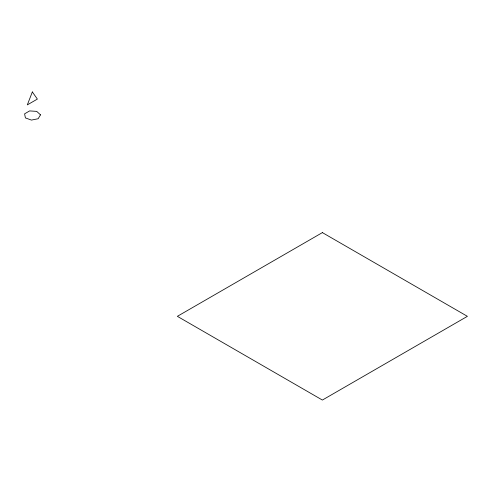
<?xml version="1.0" encoding="UTF-8"?>
<svg xmlns="http://www.w3.org/2000/svg" width="492" height="492" viewBox="0 0 492 492"><rect width="100%" height="100%" fill="white"/><g stroke="black" fill="none" stroke-linecap="round" stroke-linejoin="round"><path stroke-width="0.74" d="M32.343 91.942L27.318 104.888L37.367 99.089L32.343 91.942M40.498 114.857L38.142 118.738L31.427 120.091L25.399 117.908L24.6 113.824L29.631 110.915L36.709 111.376L40.498 114.857M322.383 232.605L177.36 316.331L322.383 400.058L467.4 316.331L322.383 232.605"/></g></svg>
